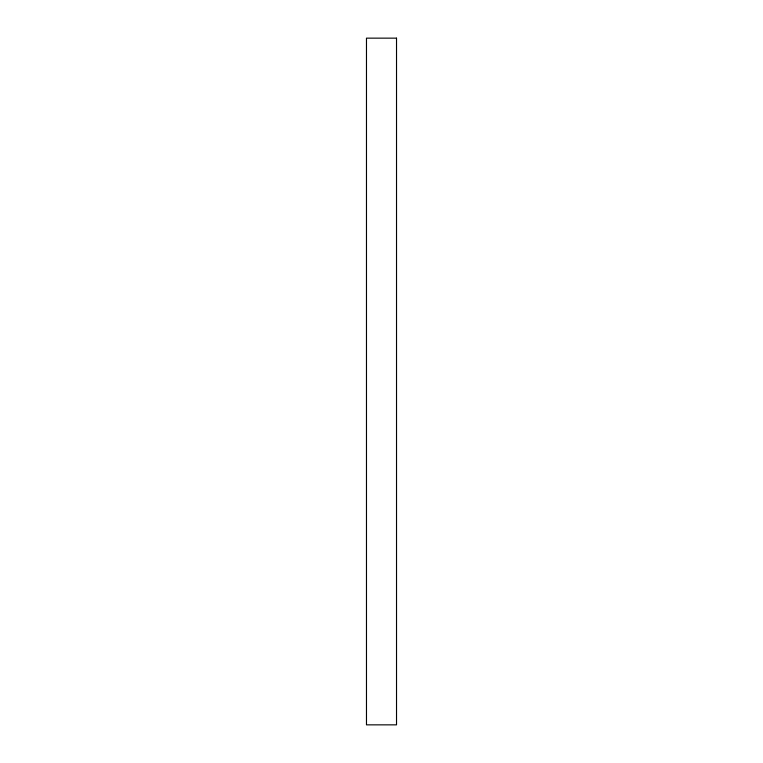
<?xml version="1.0" encoding="UTF-8"?>
<svg xmlns="http://www.w3.org/2000/svg" width="763" height="763" viewBox="0 0 763 763"><rect width="100%" height="100%" fill="white"/><g stroke="black" fill="none" stroke-linecap="round" stroke-linejoin="round"><path stroke-width="1.14" d="M396.522 38.15L366.478 38.15L366.478 724.85L396.522 724.85L396.522 38.15"/></g></svg>
